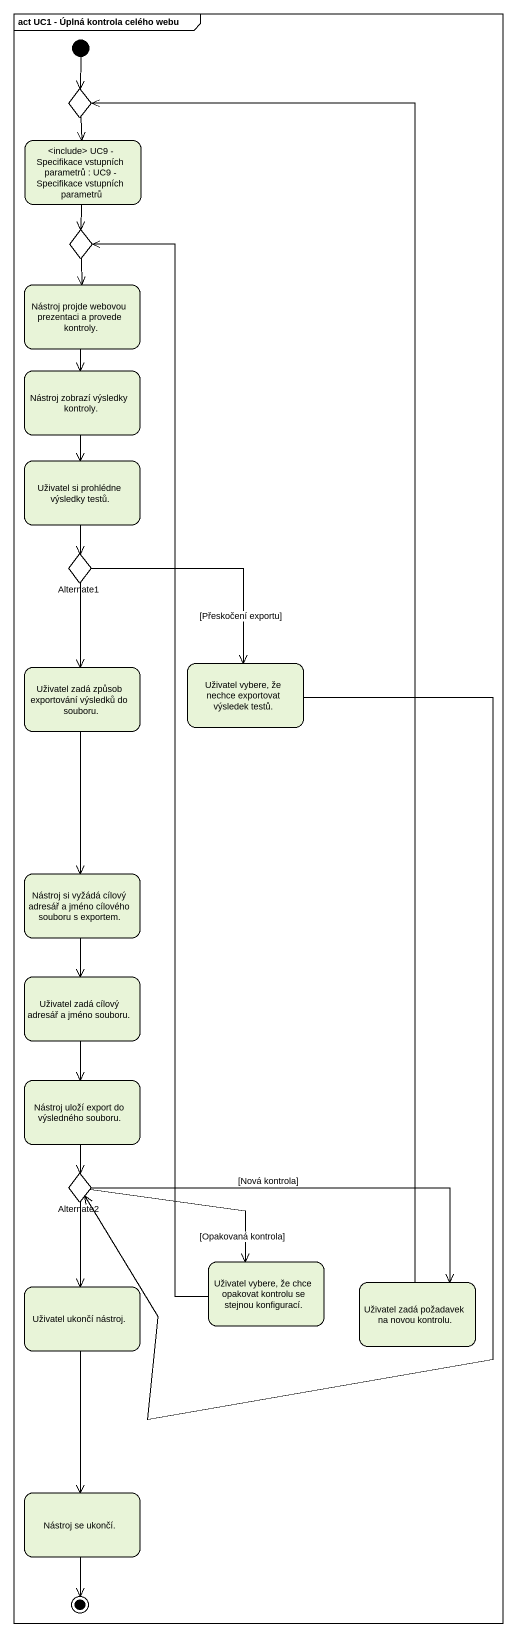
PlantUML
@startuml
mainframe act UC1 - Úplná kontrola celého webu
hide empty description
state choice1 <<choice>>
state "<include> UC9 - Specifikace vstupních parametrů : UC9 - Specifikace vstupních parametrů" as include_UC9_Specifikace
state choice2 <<choice>>
state "Nástroj projde webovou prezentaci a provede kontroly." as Nástroj_projde_webovou
state "Nástroj zobrazí výsledky kontroly." as Nástroj_zobrazí_výsledky
state "Uživatel si prohlédne výsledky testů." as Uživatel_si_prohlédne
state Alternate1 <<choice>>
state "Uživatel zadá způsob exportování výsledků do souboru." as Uživatel_zadá_způsob
state "Uživatel vybere, že nechce exportovat výsledek testů." as Uživatel_vybere_že_nechce
state "Nástroj si vyžádá cílový adresář a jméno cílového souboru s exportem." as Nástroj_si_vyžádá_cílový
state "Uživatel zadá cílový adresář a jméno souboru." as Uživatel_zadá_cílový
state "Nástroj uloží export do výsledného souboru." as Nástroj_uloží_export_do
state Alternate2 <<choice>>
state "Uživatel ukončí nástroj." as Uživatel_ukončí_nástroj
state "Uživatel vybere, že chce opakovat kontrolu se stejnou konfigurací." as Uživatel_vybere_že_chce
state "Uživatel zadá požadavek na novou kontrolu." as Uživatel_zadá_požadavek_na
state "Nástroj se ukončí." as Nástroj_se_ukončí
[*] --> choice1
choice1 --> include_UC9_Specifikace
include_UC9_Specifikace --> choice2
choice2 --> Nástroj_projde_webovou
Nástroj_projde_webovou --> Nástroj_zobrazí_výsledky
Nástroj_zobrazí_výsledky --> Uživatel_si_prohlédne
Uživatel_si_prohlédne --> Alternate1
Alternate1 --> Uživatel_zadá_způsob
Alternate1 --> Uživatel_vybere_že_nechce : [Přeskočení exportu]
Uživatel_zadá_způsob --> Nástroj_si_vyžádá_cílový
Uživatel_vybere_že_nechce --> Alternate2
Nástroj_si_vyžádá_cílový --> Uživatel_zadá_cílový
Uživatel_zadá_cílový --> Nástroj_uloží_export_do
Nástroj_uloží_export_do --> Alternate2
Alternate2 --> Uživatel_ukončí_nástroj
Alternate2 -right-> Uživatel_vybere_že_chce : [Opakovaná kontrola]
Alternate2 -right-> Uživatel_zadá_požadavek_na : [Nová kontrola]
Uživatel_ukončí_nástroj --> Nástroj_se_ukončí
Uživatel_vybere_že_chce -up-> choice2
Uživatel_zadá_požadavek_na -up-> choice1
Nástroj_se_ukončí --> [*]
@enduml
